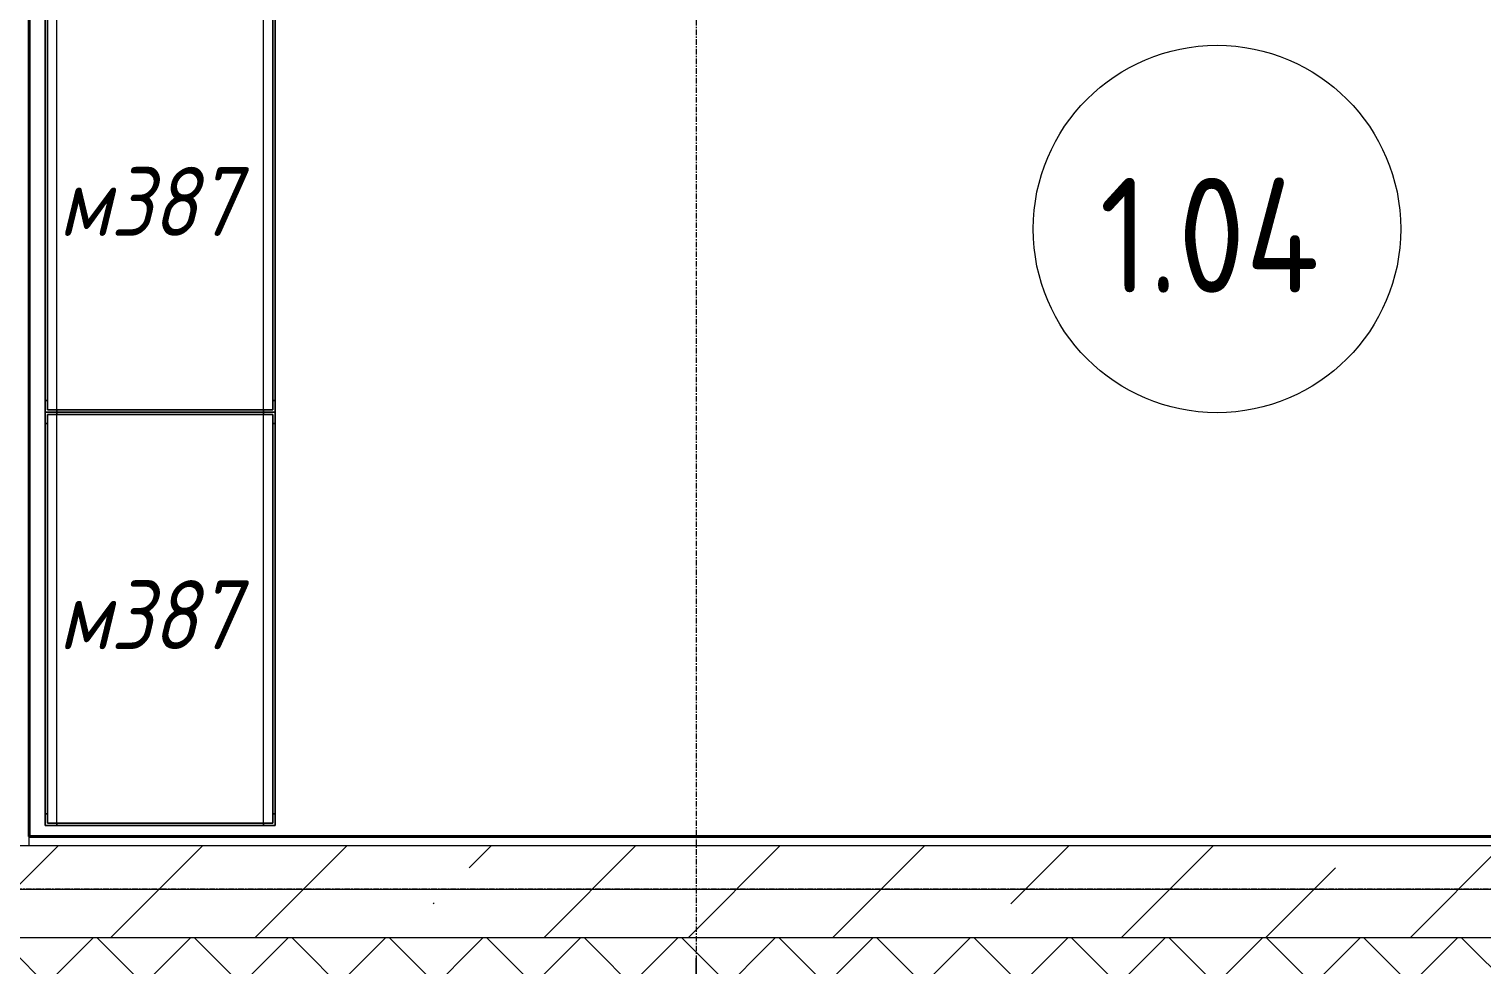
# Model space of a CAD drawing. Header units: millimetres. Extents: x -32954 to 151739, y -65671 to 56243.
# Drawn here: x -23903 to -20740, y -12155 to -10117 of the extents above; entities that cross this region are included whole.
import ezdxf

# ---------------------------------------------------------------- set-up
doc = ezdxf.new("R2010")
doc.units = ezdxf.units.MM
doc.linetypes.add('ADSK_Линия сетки', pattern=[21, 12, -3, 3, -3])
for name, color, linetype, lineweight in [('A-GENM', 7, 'Continuous', 9), ('I-FURN', 7, 'Continuous', 9), ('I-FURN-IDEN', 7, 'Continuous', 9), ('Марки помещений', 7, 'Continuous', 18), ('Оси', 7, 'Continuous', 9), ('Перекрытия', 7, 'Continuous', 18), ('Размеры', 7, 'Continuous', 9), ('Размеры-100', 7, 'Continuous', 9), ('Стены', 7, 'Continuous', 18), ('Стены разрез', 7, 'Continuous', 40), ('Стены штриховка', 7, 'Continuous', 18)]:
    doc.layers.add(name, color=color, linetype=linetype, lineweight=lineweight)
doc.styles.add('GOST Common', font='GOST_Common.ttf', dxfattribs={"width": 0.9, "height": 250})
doc.styles.add('GOST Common_I', font='GOST_Common Italic.ttf', dxfattribs={"width": 0.9, "height": 150})
doc.dimstyles.new('ADSK_Проверочный', dxfattribs={"dimscale": 304.8, "dimtxt": 251.428749, "dimasz": 0.463911, "dimexe": 0.492126, "dimexo": 0.492126, "dimgap": 0.164042, "dimtad": 1, "dimdec": 0, "dimdsep": 46, "dimtxsty": 'GOST Common', "dimblk1": 'OBLIQUE', "dimblk2": 'OBLIQUE', "dimsah": 1, "dimcen": 0.09, "dimazin": 0, "dimtfac": 1, "dimtdec": 4, "dimtix": 1, "dimtmove": 0, "dimatfit": 3, "dimfxl": 1, "dimtvp": 1, "dimtolj": 1, "dimtzin": 0, "dimarcsym": 2})

# ---------------------------------------------------------------- blocks, each defined once
blk = doc.blocks.new('ADSK_Марка_Помещение_2_ГОСТ21-501-2011 - Имя и Категория-86712-В_АР_ПЭ_01 Этаж')
at = {"layer": 'Марки помещений'}
blk.add_circle((0, 0), 4, dxfattribs=at)
blk = doc.blocks.new('DIMBLOCK3-В_АР_ПЭ_01 Этаж')
at = {"layer": 'Размеры-100', "transparency": 16777216}
for p, q in [((-29950, -12140), (-29950, -13506.8)), ((-29950, -13356.8), (-29950, -12140)), ((-22450, -12140), (-22450, -13506.8)), ((-22450, -13356.8), (-22450, -12140)), ((-29950, -13356.8), (-29879.3, -13286.1)), ((-22450, -13356.8), (-22379.3, -13286.1)), ((-29950, -13356.8), (-30020.7, -13427.5)), ((-29950, -13356.8), (-22450, -13356.8)), ((-22450, -13356.8), (-22520.7, -13427.5))]:
    blk.add_line(p, q, dxfattribs=at)
at = {"layer": 'Размеры-100', "color": 0, "transparency": 16777216, "insert": (-26515.4, -12980.1), "char_height": 250, "width": 756.843, "attachment_point": 1, "line_spacing_factor": 1.022761, "style": 'GOST Common'}
blk.add_mtext('7500', dxfattribs=at)
blk = doc.blocks.new('_Oblique')
at = {"color": 0, "linetype": 'ByBlock', "lineweight": -2}
blk.add_line((-0.5, -0.5), (0.5, 0.5), dxfattribs=at)
blk = doc.blocks.new('М10-М12-М53-М103-М155-М186-М376-М386-М387-М390_Стеллаж - М387_Стеллаж разборный 900х500х1850-8574345-О_ТХ_Подвал')
at = {"layer": 'A-GENM'}
for p, q in [((-425, 0), (-425, -5)), ((425, 0), (-425, 0)), ((-425, 0), (-425, -5)), ((425, 0), (-425, 0)), ((-425, -5), (-425, 0)), ((-425, 0), (425, 0)), ((-425, 0), (-425, -5)), ((425, 0), (-425, 0)), ((425, -5), (425, 0)), ((425, 0), (425, -5)), ((425, 0), (425, -5)), ((425, -5), (425, 0)), ((-425, 0), (-450, 0)), ((-450, 0), (-450, -25)), ((-450, -25), (-450, 0)), ((-450, 0), (-425, 0)), ((-445, -25), (-450, -25)), ((-450, -475), (-450, -25)), ((-450, -25), (-445, -25)), ((-450, -25), (-450, -475)), ((-450, -475), (-450, -25)), ((-445, -25), (-450, -25)), ((-450, -25), (-450, -475)), ((-445, -25), (-450, -25)), ((-450, -475), (-450, -25)), ((-450, -25), (-445, -25)), ((-450, -25), (-450, -475)), ((-445, -25), (-450, -25)), ((-450, -475), (-450, -25)), ((-445, -25), (-450, -25)), ((-450, -25), (-450, -475)), ((-445, -25), (-450, -25)), ((-425, -5), (-445, -5)), ((-445, -5), (-445, -25)), ((-445, -25), (-445, -5)), ((-445, -5), (-425, -5)), ((-445, -25), (-445, -5)), ((-445, -5), (-425, -5)), ((-425, -5), (-445, -5)), ((-445, -5), (-445, -25)), ((-445, -25), (-445, -5)), ((-445, -5), (-425, -5)), ((-425, -5), (-445, -5)), ((-445, -5), (-445, -25)), ((-445, -25), (-445, -5)), ((-445, -5), (-425, -5)), ((-425, -5), (-445, -5)), ((-445, -5), (-445, -25)), ((-445, -475), (-445, -25)), ((-445, -25), (-445, -475)), ((-445, -475), (-445, -25)), ((-445, -25), (-445, -495)), ((-445, -475), (-445, -25)), ((-445, -25), (-445, -475)), ((-445, -475), (-445, -25)), ((-445, -25), (-445, -495)), ((-425, 0), (-425, -5)), ((425, 0), (-425, 0)), ((-425, 0), (-425, -5)), ((425, 0), (-425, 0)), ((-425, -5), (-425, 0)), ((-425, 0), (425, 0)), ((-425, 0), (-425, -5)), ((425, 0), (-425, 0)), ((-425, -5), (425, -5)), ((425, -5), (-425, -5)), ((425, -5), (-425, -5)), ((425, -5), (-425, -5)), ((-425, -5), (425, -5)), ((425, -5), (-425, -5)), ((425, -5), (-425, -5)), ((425, -5), (-425, -5)), ((450, 0), (425, 0)), ((425, -5), (425, 0)), ((425, 0), (450, 0)), ((425, 0), (425, -5)), ((425, 0), (425, -5)), ((425, -5), (425, 0)), ((445, -5), (425, -5)), ((425, -5), (445, -5)), ((425, -5), (445, -5)), ((445, -5), (425, -5)), ((425, -5), (445, -5)), ((445, -5), (425, -5)), ((425, -5), (445, -5)), ((445, -5), (425, -5)), ((445, -25), (445, -5)), ((445, -5), (445, -25)), ((445, -5), (445, -25)), ((445, -25), (445, -5)), ((445, -5), (445, -25)), ((445, -25), (445, -5)), ((445, -5), (445, -25)), ((445, -25), (445, -5)), ((450, -25), (445, -25)), ((445, -25), (445, -475)), ((445, -495), (445, -25)), ((450, -25), (445, -25)), ((445, -25), (445, -475)), ((445, -495), (445, -25)), ((450, -25), (445, -25)), ((450, -25), (445, -25)), ((445, -25), (445, -475)), ((445, -495), (445, -25)), ((450, -25), (445, -25)), ((450, -25), (445, -25)), ((445, -25), (445, -475)), ((445, -495), (445, -25)), ((450, -25), (445, -25)), ((450, -25), (445, -25)), ((450, -25), (450, 0)), ((450, 0), (450, -25)), ((450, -25), (450, -500)), ((450, -475), (450, -25)), ((450, -25), (450, -475)), ((450, -475), (450, -25)), ((450, -25), (450, -475)), ((450, -475), (450, -25)), ((450, -25), (450, -475)), ((450, -475), (450, -25)), ((-450, -475), (-450, -500)), ((-450, -475), (-445, -475)), ((-450, -500), (-450, -475)), ((-445, -475), (-450, -475)), ((-445, -475), (-450, -475)), ((-445, -475), (-450, -475)), ((-445, -475), (-450, -475)), ((-445, -475), (-450, -475)), ((-445, -475), (-450, -475)), ((-450, -475), (-445, -475)), ((-450, -500), (-425, -500)), ((-425, -500), (-450, -500)), ((-445, -475), (-445, -495)), ((-445, -495), (-445, -475)), ((-445, -495), (-445, -475)), ((-445, -495), (-445, -475)), ((-445, -495), (-445, -475)), ((-445, -475), (-445, -495)), ((-445, -495), (-425, -495)), ((-425, -495), (-445, -495)), ((-425, -495), (-445, -495)), ((-425, -495), (-445, -495)), ((-445, -495), (445, -495)), ((-425, -495), (-445, -495)), ((-445, -495), (-425, -495)), ((-445, -495), (445, -495)), ((-425, -495), (-425, -500)), ((-425, -500), (-425, -495)), ((-425, -500), (-425, -495)), ((-425, -500), (-425, -495)), ((-425, -500), (-425, -495)), ((425, -495), (-425, -495)), ((-425, -495), (445, -495)), ((-425, -495), (-425, -500)), ((425, -495), (-425, -495)), ((425, -495), (-425, -495)), ((-425, -495), (445, -495)), ((-425, -495), (-425, -500)), ((-425, -495), (-425, -500)), ((425, -495), (-425, -495)), ((450, -500), (-425, -500)), ((-425, -500), (425, -500)), ((425, -500), (-425, -500)), ((-425, -500), (425, -500)), ((425, -500), (-425, -500)), ((-425, -500), (425, -500)), ((425, -500), (-425, -500)), ((-425, -500), (425, -500)), ((425, -500), (425, -495)), ((425, -495), (445, -495)), ((445, -495), (425, -495)), ((425, -500), (425, -495)), ((425, -495), (425, -500)), ((445, -495), (425, -495)), ((425, -495), (425, -500)), ((425, -495), (425, -500)), ((445, -495), (425, -495)), ((425, -495), (425, -500)), ((425, -495), (425, -500)), ((425, -495), (425, -500)), ((450, -500), (425, -500)), ((445, -495), (445, -475)), ((445, -475), (450, -475)), ((445, -475), (450, -475)), ((450, -475), (445, -475)), ((445, -475), (445, -495)), ((450, -475), (445, -475)), ((450, -475), (445, -475)), ((445, -475), (445, -495)), ((450, -475), (445, -475)), ((450, -475), (445, -475)), ((445, -475), (445, -495)), ((450, -475), (445, -475)), ((450, -475), (450, -500))]:
    blk.add_line(p, q, dxfattribs=at)
at = {"layer": 'I-FURN'}
for p, q in [((-450, -25), (-450, 0)), ((-450, 0), (-450, -500)), ((-450, 0), (450, 0)), ((-450, 0), (450, 0)), ((-450, -25), (-450, 0)), ((-450, 0), (-450, -500)), ((-450, 0), (450, 0)), ((-450, 0), (450, 0)), ((450, -500), (450, 0)), ((450, 0), (450, -25)), ((450, -500), (450, 0)), ((450, 0), (450, -25)), ((-450, -475), (-450, -25)), ((-450, -25), (450, -25)), ((-450, -475), (-450, -25)), ((-450, -25), (450, -25)), ((450, -25), (450, -475)), ((450, -25), (450, -475)), ((-450, -500), (-450, -475)), ((-450, -475), (450, -475)), ((-450, -500), (-450, -475)), ((-450, -475), (450, -475)), ((450, -500), (-450, -500)), ((-450, -500), (450, -500)), ((450, -500), (-450, -500)), ((-450, -500), (450, -500)), ((450, -475), (450, -500)), ((450, -475), (450, -500))]:
    blk.add_line(p, q, dxfattribs=at)

msp = doc.modelspace()

# ---------------------------------------------------------------- hatches: boundary and pattern name
at = {"layer": 'Стены разрез', "lineweight": 9}
h = msp.add_hatch(dxfattribs=at)
h.set_pattern_fill('FP_3', color=256, style=0, pattern_type=2)
h.set_pattern_definition([(45, (0, 0), (-314.309, 314.309), []), (45, (314.3, 0), (-314.309, 314.309), [555.625, -111.125, 3.353, -107.772])])
h.paths.add_polyline_path([(-18792.5, -12095), (-18792.5, -11895), (-19295, -11895), (-19295, -12095)])
h.paths.add_polyline_path([(-20655, -12095), (-20655, -11895), (-24670, -11895), (-24670, -12095), (-23425.9, -12095)])
h.paths.add_polyline_path([(-26030, -12095), (-26030, -11895), (-27960, -11895), (-27960, -12095), (-27261.2, -12095)])
h.paths.add_polyline_path([(-30070, -12095), (-29320, -12095), (-29320, -11895), (-30070, -11895)])
h = msp.add_hatch(dxfattribs=at)
h.set_pattern_fill('FP_2', color=256, style=0, pattern_type=2)
h.set_pattern_definition([(45, (0, 0), (-106.066, 106.066), []), (135, (0, 0), (-106.066, -106.066), [])])
h.paths.add_polyline_path([(-20590, -12245), (-20590, -12225), (-20655, -12225), (-20655, -12095), (-24670, -12095), (-24670, -12225), (-24735, -12225), (-24735, -12245), (-23425.9, -12245)])
h.paths.add_polyline_path([(-18642.5, -12245), (-18642.5, -12095), (-19295, -12095), (-19295, -12225), (-19360, -12225), (-19360, -12245)])
h.paths.add_polyline_path([(-25965, -12245), (-25965, -12225), (-26030, -12225), (-26030, -12095), (-27960, -12095), (-27960, -12225), (-28025, -12225), (-28025, -12245), (-27261.2, -12245)])
h.paths.add_polyline_path([(-29255, -12245), (-29255, -12225), (-29320, -12225), (-29320, -12095), (-30220, -12095), (-30220, -12245)])

# ---------------------------------------------------------------- linework, layer by layer
at = {"layer": 'Оси', "linetype": 'ADSK_Линия сетки'}
for p, q in [((-22450, 4287.9), (-22450, -14500)), ((2500, -11990), (-32136.4, -11990))]:
    msp.add_line(p, q, dxfattribs=at)
at = {"layer": 'Перекрытия'}
msp.add_line((-29950, -11990), (-50, -11990), dxfattribs=at)
at = {"layer": 'Стены'}
msp.add_line((-30280, -11895), (-18582.5, -11895), dxfattribs=at)
at = {"layer": 'Стены разрез'}
for p, q in [((-23902.5, -11875), (-23902.5, -7720)), ((-20655, -11875), (-23902.5, -11875))]:
    msp.add_line(p, q, dxfattribs=at)
at = {"layer": 'Стены штриховка'}
for p, q in [((-23902.5, -11895), (-23902.5, -11875)), ((-24670, -12095), (-20655, -12095))]:
    msp.add_line(p, q, dxfattribs=at)

# ---------------------------------------------------------------- block references
at = {"layer": 'I-FURN', "rotation": 90.00000000000006}
for p in [(-23867.1, -10501), (-23867.1, -11401)]:
    msp.add_blockref('М10-М12-М53-М103-М155-М186-М376-М386-М387-М390_Стеллаж - М387_Стеллаж разборный 900х500х1850-8574345-О_ТХ_Подвал', p, dxfattribs=at)
at = {"layer": 'Марки помещений', "xscale": 99.99999999999993, "yscale": 99.99999999999993, "zscale": 99.99999999999993}
msp.add_blockref('ADSK_Марка_Помещение_2_ГОСТ21-501-2011 - Имя и Категория-86712-В_АР_ПЭ_01 Этаж', (-21316.6, -10552.3), dxfattribs=at)

# ---------------------------------------------------------------- texts
at = {"layer": 'I-FURN-IDEN', "char_height": 150, "attachment_point": 1, "style": 'GOST Common_I'}
for s, insert, width in [('387', (-23724.9, -10417.4), 367.975), ('\\fGOST Common|b0|i1|c204|p34|;\\W.9;м', (-23838, -10417.4), 137.089), ('387', (-23724.9, -11317.4), 367.975), ('\\fGOST Common|b0|i1|c204|p34|;\\W.9;м', (-23838, -11317.4), 137.089)]:
    msp.add_mtext(s, dxfattribs=dict(at, insert=insert, width=width))
at = {"layer": 'Марки помещений', "lineweight": 9, "insert": (-21572.4, -10440.9), "char_height": 250, "width": 627.721, "attachment_point": 1, "style": 'GOST Common'}
msp.add_mtext('1.04', dxfattribs=at)

# ---------------------------------------------------------------- dimensions: what is measured, and where the dimension line sits
at = {"layer": 'Размеры'}
dim = msp.add_linear_dim(base=(-22450, -13356.8), p1=(-29950, -11990), p2=(-22450, -11990), dimstyle='ADSK_Проверочный', override={"dimpost": '<>', "dimfxl": 7500.000127}, dxfattribs=at)
dim.commit()
dim.dimension.update_dxf_attribs({"geometry": 'DIMBLOCK3-В_АР_ПЭ_01 Этаж', "text_midpoint": (-26200, -13181.8)})

doc.saveas('drawing.dxf')
